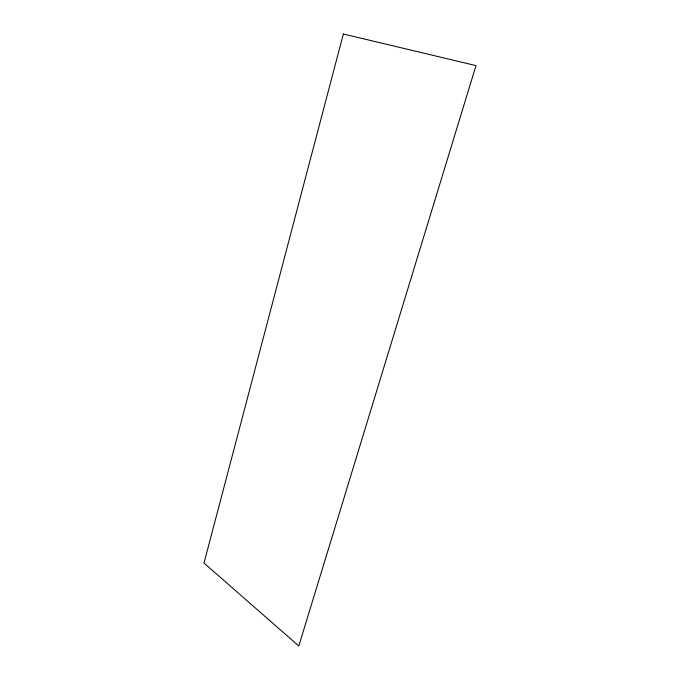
<?xml version="1.0" encoding="UTF-8"?>
<svg xmlns="http://www.w3.org/2000/svg" width="680" height="680" viewBox="0 0 680 680"><rect width="100%" height="100%" fill="white"/><g stroke="black" fill="none" stroke-linecap="round" stroke-linejoin="round"><path stroke-width="1.02" d="M343.357 34L204.008 563.057L298.809 646L475.991 65.611L343.357 34"/></g></svg>
